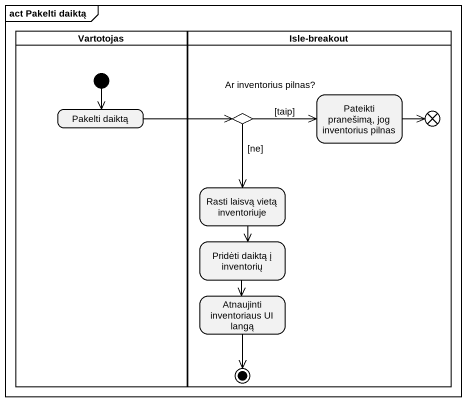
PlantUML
@startuml
mainframe act Pakelti daiktą
hide empty description
state Vartotojas <<partition>> {
  state "Pakelti daiktą" as Pakelti_daiktą
  [*] --> Pakelti_daiktą
}
state "Isle-breakout" as Isle_breakout <<partition>> {
  state "Ar inventorius pilnas?" as Ar_inventorius_pilnas <<choice>>
  state "Pateikti pranešimą, jog inventorius pilnas" as Pateikti_pranešimą_jog
  state flowfinal1 <<end>>
  state "Rasti laisvą vietą inventoriuje" as Rasti_laisvą_vietą
  state "Pridėti daiktą į inventorių" as Pridėti_daiktą_į_inventorių
  state "Atnaujinti inventoriaus UI langą" as Atnaujinti_inventoriaus_UI
  Atnaujinti_inventoriaus_UI --> [*]
}
Pakelti_daiktą -right-> Ar_inventorius_pilnas
Ar_inventorius_pilnas -right-> Pateikti_pranešimą_jog : [taip]
Ar_inventorius_pilnas --> Rasti_laisvą_vietą : [ne]
Pateikti_pranešimą_jog -right-> flowfinal1
Rasti_laisvą_vietą --> Pridėti_daiktą_į_inventorių
Pridėti_daiktą_į_inventorių --> Atnaujinti_inventoriaus_UI
@enduml
